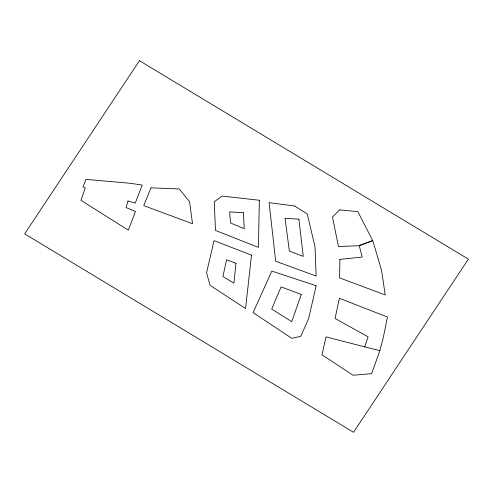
<?xml version="1.0" encoding="UTF-8"?>
<svg xmlns="http://www.w3.org/2000/svg" width="493" height="493" viewBox="0 0 493 493"><rect width="100%" height="100%" fill="white"/><g stroke="black" fill="none" stroke-linecap="round" stroke-linejoin="round"><path stroke-width="0.74" d="M379.869 350.646L383.234 337.841L387.443 317.03L339.406 298.308L335.037 318.484L368.086 336.805L364.758 346.887L326.052 336.892L321.984 354.812L353.105 375.241L371.654 373.669L379.869 350.646L364.758 346.887M259.33 200.257L258.443 247.406L215.49 230.428L214.252 201.748L222.177 196.066L259.33 200.257M339.942 259.417L339.554 277.873L385.206 294.919L381.613 270.614L372.77 240.541L359.224 245.563L362.17 257.044L339.942 259.417M235.962 263.225L233.947 283.087L222.879 276.591L226.577 259.817L235.962 263.225M251.498 255.115L245.569 308.495L210.061 285.355L206.561 272.777L214.048 240.658L251.498 255.115M316.155 285.737L308.741 318.213L300.822 336.306L291.776 338.303L253.1 312.624L271.809 271.088L316.155 285.737M127.964 200.996L126.116 207.59L135.47 211.479L128.334 230.169L80.944 200.337L85.277 187.741L83.101 186.976L85.856 179.39L129.758 183.23L142.2 185.06L135.242 203.116L127.964 200.996M301.266 294.42L291.77 321.658L271.692 309.068L281.084 286.901L301.266 294.42M150.963 187.845L143.765 205.643L192.51 223.717L189.595 201.717L179.31 188.979L150.963 187.845M139.457 60.701L24.65 233.873L353.543 432.299L468.35 259.127L139.457 60.701M339.665 209.889L332.473 217.031L338.469 246.549L359.2 245.693L372.745 240.67L357.826 211.614L339.665 209.889M243.382 212.717L229.646 211.928L230.484 222.953L244.238 228.727L243.382 212.717M298.887 219.145L285.034 218.319L289.36 251.023L303.281 256.403L298.887 219.145M294.567 205.982L269.104 202.672L275.673 261.222L316.149 276.043L315.039 246.968L307.256 213.968L294.567 205.982"/></g></svg>
